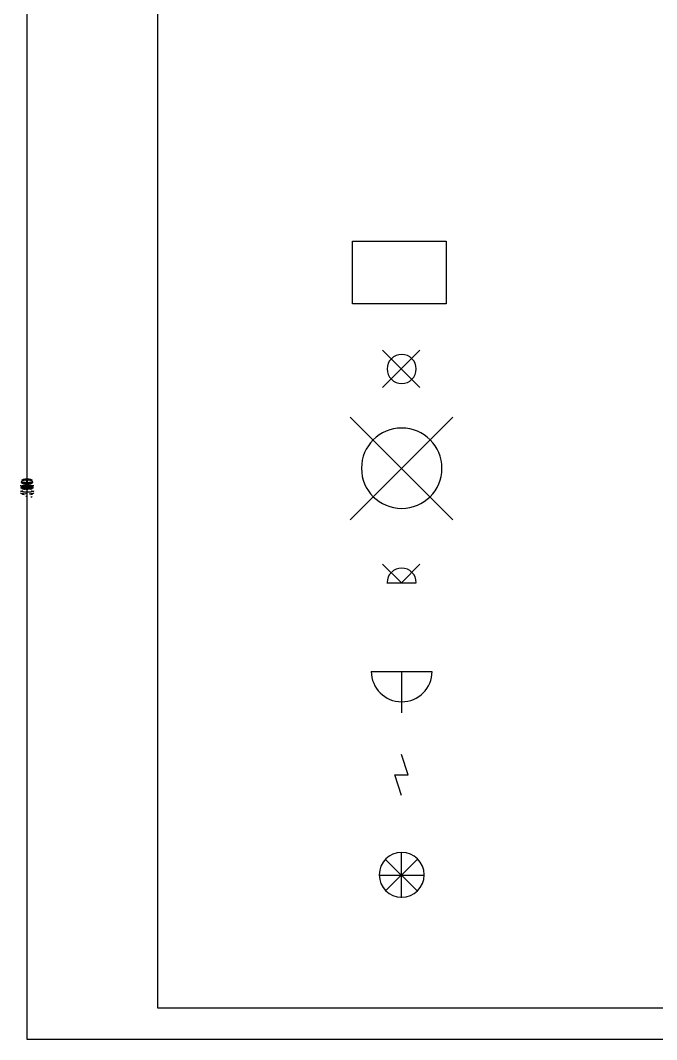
# Model space of a CAD drawing. Extents: x -3 to 1587, y 0 to 1122.
# Drawn here: x -2.9 to 266.7, y 0 to 432 of the extents above; entities that cross this region are included whole.
import ezdxf

# ---------------------------------------------------------------- set-up
doc = ezdxf.new("R2010")
doc.units = 0
doc.layers.add('Page_1', color=7, linetype='CONTINUOUS')

msp = doc.modelspace()

# ---------------------------------------------------------------- linework, layer by layer
at = {"layer": 'Page_1', "color": 7}
for points in [[(0, 1122.2367), (1587.2, 1122.2367), (1587.2, -0.0033), (0, -0.0033)], [(55.36, 1108.9567), (1573.92, 1108.9567), (1573.92, 13.2767), (55.36, 13.2767)]]:
    msp.add_lwpolyline(points, close=True, dxfattribs=at)
at = {"layer": 'Page_1', "color": 1}
msp.add_lwpolyline([(137.76, 338.3967), (177.44, 338.3967), (177.44, 311.8367), (137.76, 311.8367)], close=True, dxfattribs=at)
at = {"layer": 'Page_1', "color": 7}
for points in [[(150.56, 276.3167), (166.4, 292.1567)], [(150.56, 292.1567), (166.4, 276.3167)], [(180.32, 263.8367), (136.8, 220.3167)], [(136.8, 263.8367), (180.32, 220.3167)], [(150.56, 201.4367), (158.56, 193.5967), (166.4, 201.4367)], [(152.32, 193.5967), (164.8, 193.5967)], [(145.76, 155.9967), (171.36, 155.9967)], [(158.56, 155.9967), (158.56, 138.5567)], [(158.56, 60.1567), (158.56, 79.3567)], [(151.68, 62.8767), (165.28, 76.4767)], [(151.68, 76.4767), (165.28, 62.8767)], [(148.96, 69.7567), (168.16, 69.7567)]]:
    msp.add_lwpolyline(points, dxfattribs=at)
at = {"layer": 'Page_1', "color": 1}
msp.add_lwpolyline([(158.56, 103.5167), (155.68, 112.1567), (161.44, 112.1567), (158.56, 120.7967)], dxfattribs=at)
at = {"layer": 'Page_1', "color": 7}
for points in [[(158.64, 290.3967), (155.23793, 290.3967), (152.48, 287.638764), (152.48, 284.2367)], [(164.8, 284.2367), (164.8, 287.638764), (162.042064, 290.3967), (158.64, 290.3967)], [(152.48, 284.2367), (152.48, 280.834636), (155.23793, 278.0767), (158.64, 278.0767)], [(158.64, 278.0767), (162.042064, 278.0767), (164.8, 280.834636), (164.8, 284.2367)], [(158.64, 259.1967), (149.229072, 259.1967), (141.6, 251.567644), (141.6, 242.1567)], [(175.68, 242.1567), (175.68, 251.567644), (168.050944, 259.1967), (158.64, 259.1967)], [(141.6, 242.1567), (141.6, 232.745756), (149.229072, 225.1167), (158.64, 225.1167)], [(158.64, 225.1167), (168.050944, 225.1167), (175.68, 232.745756), (175.68, 242.1567)], [(-2.5934, 236.398874), (-2.601686, 236.001229), (-1.498088, 235.677901), (-0.128447, 235.676699)], [(-2.501725, 233.997341), (-2.505491, 233.776426), (-1.398215, 233.597054), (-0.028554, 233.5967)], [(-0.11485, 237.116699), (-0.996735, 237.115779), (-1.812017, 236.978964), (-2.256087, 236.75737)], [(0.920877, 234.366855), (0.31692, 234.406772), (-0.360545, 234.406644), (-0.964486, 234.366497)], [(-0.128447, 235.676699), (1.241194, 235.675497), (2.358224, 235.996879), (2.366509, 236.394526)], [(2.02778, 236.761841), (1.582848, 236.982507), (0.767036, 237.11762), (-0.11485, 237.116699)], [(-0.028554, 233.5967), (1.341108, 233.596346), (2.45449, 233.775145), (2.458256, 233.996059)], [(-0.671132, 231.597681), (-0.671903, 231.541848), (-0.627228, 231.487683), (-0.544801, 231.444509)], [(-0.581391, 230.316816), (-0.581749, 230.298205), (-0.536675, 230.280167), (-0.453928, 230.265807)], [(-0.351061, 231.436975), (-0.351512, 231.411981), (-0.316891, 231.388384), (-0.257478, 231.373187)], [(-0.350831, 230.956975), (-0.351282, 230.931981), (-0.316661, 230.908384), (-0.257248, 230.893187)], [(-0.261376, 230.156877), (-0.261581, 230.13188), (-0.226721, 230.108295), (-0.167146, 230.093122)], [(-0.261332, 229.676877), (-0.261536, 229.65188), (-0.226676, 229.628295), (-0.167102, 229.613122)], [(158.64, 199.8367), (155.23793, 199.8367), (152.48, 197.078764), (152.48, 193.6767)], [(164.8, 193.6767), (164.8, 197.078764), (162.042064, 199.8367), (158.64, 199.8367)], [(145.76, 156.0767), (145.76, 148.963273), (151.526573, 143.1967), (158.64, 143.1967)], [(158.64, 143.1967), (165.75344, 143.1967), (171.52, 148.963273), (171.52, 156.0767)], [(158.64, 79.3567), (153.382246, 79.3567), (149.12, 75.094449), (149.12, 69.8367)], [(168.16, 69.8367), (168.16, 75.094449), (163.89776, 79.3567), (158.64, 79.3567)], [(149.12, 69.8367), (149.12, 64.578951), (153.382246, 60.3167), (158.64, 60.3167)], [(158.64, 60.3167), (163.89776, 60.3167), (168.16, 64.578951), (168.16, 69.8367)]]:
    msp.add_open_spline(points, degree=3, dxfattribs=at)
at = {"layer": 'Page_1', "color": 4}
for points in [[(-0.099687, 237.5967), (-1.380965, 237.597986), (-2.425908, 237.276674), (-2.433634, 236.879028)], [(2.206282, 236.874372), (2.214008, 237.272017), (1.181591, 237.595413), (-0.099687, 237.5967)], [(-2.593554, 236.718874), (-2.601839, 236.321229), (-1.498241, 235.997901), (-0.128601, 235.996699)], [(-2.593554, 236.718874), (-2.601839, 236.321229), (-1.498241, 235.997901), (-0.128601, 235.996699)], [(-2.593324, 236.238874), (-2.601609, 235.841229), (-1.498011, 235.517901), (-0.12837, 235.516699)], [(-2.501755, 234.317341), (-2.505521, 234.096426), (-1.398245, 233.917054), (-0.028584, 233.9167)], [(-2.501755, 234.317341), (-2.505521, 234.096426), (-1.398245, 233.917054), (-0.028584, 233.9167)], [(-2.50171, 233.837341), (-2.505476, 233.616426), (-1.3982, 233.437054), (-0.02854, 233.4367)], [(-2.399037, 236.994242), (-2.427167, 236.974833), (-2.45236, 236.955079), (-2.474539, 236.935034)], [(-2.399037, 236.994242), (-2.427167, 236.974833), (-2.45236, 236.955079), (-2.474539, 236.935034)], [(-2.433634, 236.879028), (-2.441359, 236.481383), (-1.408942, 236.157987), (-0.127665, 236.1567)], [(-2.341784, 234.636926), (-2.345322, 234.504379), (-1.309494, 234.396825), (-0.028198, 234.3967)], [(-0.01539, 234.8767), (-1.296684, 234.876826), (-2.338248, 234.769474), (-2.341784, 234.636926)], [(-0.111674, 237.436703), (-1.031532, 237.436101), (-1.876222, 237.287735), (-2.306111, 237.051258)], [(-0.111674, 237.436703), (-1.031532, 237.436101), (-1.876222, 237.287735), (-2.306111, 237.051258)], [(-0.022079, 234.7167), (-0.906171, 234.716518), (-1.723352, 234.640439), (-2.166965, 234.517011)], [(-0.022079, 234.7167), (-0.906171, 234.716518), (-1.723352, 234.640439), (-2.166965, 234.517011)], [(-0.128601, 235.996699), (1.24104, 235.995497), (2.35807, 236.316879), (2.366356, 236.714526)], [(-0.128601, 235.996699), (1.24104, 235.995497), (2.35807, 236.316879), (2.366356, 236.714526)], [(-0.12837, 235.516699), (1.24127, 235.515497), (2.358301, 235.836879), (2.366586, 236.234526)], [(-0.127665, 236.1567), (1.153613, 236.155414), (2.198557, 236.476726), (2.206282, 236.874372)], [(2.080708, 237.054127), (1.652083, 237.29004), (0.808184, 237.437304), (-0.111674, 237.436703)], [(2.080708, 237.054127), (1.652083, 237.29004), (0.808184, 237.437304), (-0.111674, 237.436703)], [(-0.028584, 233.9167), (1.341078, 233.916346), (2.45446, 234.095145), (2.458226, 234.316059)], [(-0.028584, 233.9167), (1.341078, 233.916346), (2.45446, 234.095145), (2.458226, 234.316059)], [(-0.02854, 233.4367), (1.341123, 233.436346), (2.454505, 233.615145), (2.458271, 233.836059)], [(-0.028198, 234.3967), (1.253097, 234.396574), (2.29466, 234.503926), (2.298197, 234.636474)], [(2.123121, 234.517893), (1.679315, 234.641138), (0.862016, 234.716882), (-0.022079, 234.7167)], [(2.123121, 234.517893), (1.679315, 234.641138), (0.862016, 234.716882), (-0.022079, 234.7167)], [(2.298197, 234.636474), (2.301735, 234.769021), (1.265906, 234.876575), (-0.01539, 234.8767)], [(2.458226, 234.316059), (2.458233, 234.31643), (2.458236, 234.3168), (2.458236, 234.317171)], [(2.458226, 234.316059), (2.458233, 234.31643), (2.458236, 234.3168), (2.458236, 234.317171)], [(2.458271, 233.836059), (2.458277, 233.83643), (2.458281, 233.8368), (2.45828, 233.837171)]]:
    msp.add_open_spline(points, degree=3, dxfattribs=at)
at = {"layer": 'Page_1', "color": 5}
for points in [[(-2.912704, 234.95958), (-2.922023, 234.473571), (-1.675996, 234.078291), (-0.129627, 234.076701)], [(-2.912704, 234.95958), (-2.922023, 234.473571), (-1.675996, 234.078291), (-0.129627, 234.076701)], [(-2.91232, 234.15958), (-2.920787, 233.717991), (-1.886638, 233.343713), (-0.494743, 233.284612)], [(-2.912704, 234.95958), (-2.914813, 234.849552), (-2.851252, 234.740432), (-2.725313, 234.637878)], [(-2.909488, 234.996774), (-2.911393, 234.984383), (-2.912466, 234.971983), (-2.912704, 234.95958)], [(-2.658073, 234.587799), (-2.383369, 234.399694), (-1.90603, 234.248267), (-1.310116, 234.160183)], [(-2.593324, 236.238874), (-2.601609, 235.841229), (-1.498011, 235.517901), (-0.12837, 235.516699)], [(-2.593324, 236.238874), (-2.601609, 235.841229), (-1.498011, 235.517901), (-0.12837, 235.516699)], [(-2.50171, 233.837341), (-2.505476, 233.616426), (-1.3982, 233.437054), (-0.02854, 233.4367)], [(-2.50171, 233.837341), (-2.505476, 233.616426), (-1.3982, 233.437054), (-0.02854, 233.4367)], [(-1.087535, 234.130906), (-0.469543, 234.05931), (0.209609, 234.058612), (0.830321, 234.128933)], [(-0.129627, 234.076701), (1.416743, 234.07511), (2.677876, 234.467809), (2.687195, 234.95382)], [(-0.129627, 234.076701), (1.416743, 234.07511), (2.677876, 234.467809), (2.687195, 234.95382)], [(-0.12837, 235.516699), (1.24127, 235.515497), (2.358301, 235.836879), (2.366586, 236.234526)], [(-0.12837, 235.516699), (1.24127, 235.515497), (2.358301, 235.836879), (2.366586, 236.234526)], [(-0.02854, 233.4367), (1.341123, 233.436346), (2.454505, 233.615145), (2.458271, 233.836059)], [(-0.02854, 233.4367), (1.341123, 233.436346), (2.454505, 233.615145), (2.458271, 233.836059)], [(0.232817, 233.283711), (0.245959, 233.284235), (0.259089, 233.284789), (0.272207, 233.285372)], [(0.27593, 233.285538), (1.652459, 233.34731), (2.679203, 233.716975), (2.687579, 234.15382)], [(1.054017, 234.157752), (1.653284, 234.244606), (2.136412, 234.395044), (2.418317, 234.582576)], [(2.512089, 234.652612), (2.625959, 234.749078), (2.685223, 234.851021), (2.687195, 234.95382)], [(2.687195, 234.95382), (2.687499, 234.969935), (2.686412, 234.98605), (2.683897, 235.002143)], [(-2.821515, 231.75728), (-2.824944, 231.579415), (-2.005845, 231.422747), (-0.811357, 231.372796)], [(-2.82159, 232.55728), (-2.822556, 232.507409), (-2.758222, 232.457964), (-2.631919, 232.411495)], [(-2.82159, 232.55728), (-2.822493, 232.510683), (-2.766385, 232.464431), (-2.655812, 232.420614)], [(-2.82159, 232.55728), (-2.822493, 232.510683), (-2.766385, 232.464431), (-2.655812, 232.420614)], [(-2.611404, 232.404163), (-2.180899, 232.254603), (-1.1618, 232.156935), (-0.02931, 232.1567)], [(-2.611404, 232.404163), (-2.180899, 232.254603), (-1.1618, 232.156935), (-0.02931, 232.1567)], [(-2.563087, 232.388356), (-2.10618, 232.24727), (-1.117883, 232.156919), (-0.029176, 232.1567)], [(-0.02931, 232.1567), (1.103181, 232.156466), (2.126036, 232.253711), (2.562302, 232.40309)], [(-0.02931, 232.1567), (1.103181, 232.156466), (2.126036, 232.253711), (2.562302, 232.40309)], [(-0.029176, 232.1567), (1.059533, 232.156481), (2.051244, 232.246438), (2.513491, 232.387338)], [(0.730515, 231.371537), (1.938347, 231.419874), (2.77501, 231.576991), (2.778463, 231.75612)], [(2.581421, 232.409807), (2.710609, 232.456398), (2.777423, 232.50603), (2.778388, 232.55612)], [(2.607437, 232.41956), (2.719638, 232.46332), (2.777492, 232.509536), (2.778388, 232.55612)], [(2.607437, 232.41956), (2.719638, 232.46332), (2.777492, 232.509536), (2.778388, 232.55612)], [(2.778463, 231.75612), (2.778471, 231.756491), (2.778474, 231.756861), (2.778474, 231.757232)]]:
    msp.add_open_spline(points, degree=3, dxfattribs=at)
at = {"layer": 'Page_1', "color": 2}
for points in [[(-2.425274, 233.779035), (-2.355251, 233.49882), (-1.766021, 233.257336), (-0.916354, 233.160635)], [(1.279275, 233.261789), (1.812952, 233.386399), (2.148651, 233.576112), (2.200706, 233.782512)], [(-2.341472, 231.276926), (-2.343665, 231.194795), (-1.939719, 231.118328), (-1.270707, 231.074229)], [(-2.271641, 232.719182), (-2.275938, 232.48072), (-1.92576, 232.25732), (-1.336504, 232.122602)], [(1.057239, 232.112238), (1.671102, 232.244445), (2.043896, 232.470888), (2.048282, 232.714218)], [(1.376071, 231.085394), (1.957007, 231.130858), (2.298533, 231.20185), (2.298518, 231.277141)], [(1.457078, 229.982008), (1.89196, 230.027456), (2.138635, 230.09083), (2.138622, 230.15711)]]:
    msp.add_open_spline(points, degree=3, dxfattribs=at)
at = {"layer": 'Page_1', "color": 1}
for points in [[(-0.513592, 236.716822), (-0.514847, 236.675905), (-0.361529, 236.641536), (-0.158222, 236.637158)], [(-0.138204, 236.796526), (-0.348219, 236.793744), (-0.512301, 236.758904), (-0.513592, 236.716822)], [(-0.158222, 236.637158), (0.045086, 236.63278), (0.232846, 236.659807), (0.276982, 236.699801)], [(0.276982, 236.699801), (0.321117, 236.739796), (0.207401, 236.779866), (0.013402, 236.792678)]]:
    msp.add_open_spline(points, degree=3, dxfattribs=at)

doc.saveas('drawing.dxf')
